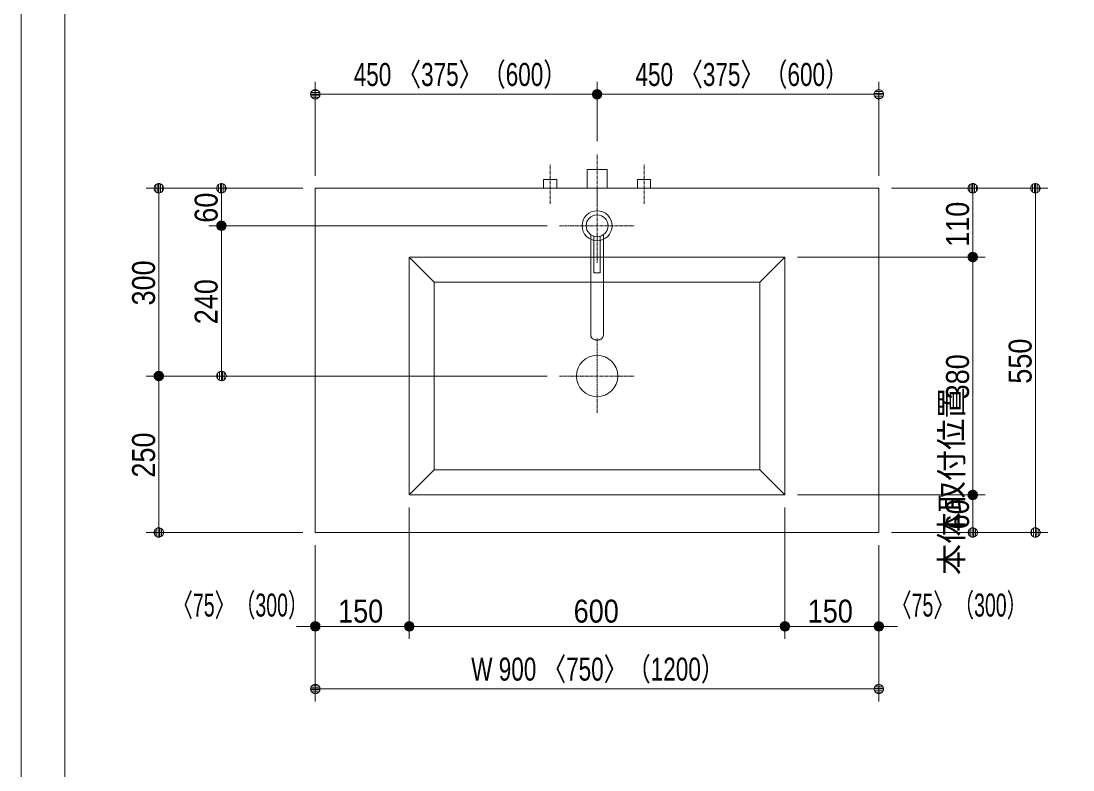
# Model space of a CAD drawing. Units: millimetres, scale not verified. Extents: x -6062 to 6062, y -3045 to 3045.
# Drawn here: x -5788 to -4108, y -799 to 397 of the extents above; entities that cross this region are included whole.
import ezdxf
from ezdxf.enums import TextEntityAlignment as Align

# ---------------------------------------------------------------- set-up
doc = ezdxf.new("R2010")
doc.units = ezdxf.units.MM
doc.header["$LTSCALE"] = 20
doc.linetypes.add('CHAIN1', pattern=[8, 5, -1, 1, -1])
for name, color, linetype, lineweight in [('0-0_1図面枠', 7, 'Continuous', 9), ('0-1_2寸法-1', 7, 'Continuous', 9), ('0-2_0', 7, 'Continuous', 9), ('0-3_2寸法-2', 7, 'Continuous', 9), ('0-4_5ボウル・キャビネット', 7, 'Continuous', 9), ('0-7_4給排水', 7, 'Continuous', 9)]:
    doc.layers.add(name, color=color, linetype=linetype, lineweight=lineweight)
doc.styles.add('ＭＳ Ｐゴシック', font='')
doc.styles.get('ＭＳ Ｐゴシック').set_extended_font_data('MS PGothic')

# ---------------------------------------------------------------- blocks, each defined once
blk = doc.blocks.new('グループ-2')
at = {"layer": '0-0_1図面枠'}
blk.add_lwpolyline([(-80000, 55400), (80000, 55400), (80000, -55400), (-80000, -55400)], close=True, dxfattribs=at)
blk = doc.blocks.new('図面枠')
at = {"layer": '0-0_1図面枠'}
blk.add_blockref('グループ-2', (0, 0), dxfattribs=at)
blk = doc.blocks.new('_Dot')
at = {"layer": '0-2_0'}
for p, q in [((-10, 0), (-20, 0)), ((9.78, 2), (-9.78, 2)), ((7.99, 6), (-7.99, 6)), ((9.16, -3.98), (-9.16, -3.98)), ((6, -7.98), (-6, -7.98))]:
    blk.add_line(p, q, dxfattribs=at)
for points in [[(10, 0), (9.92, 1.25), (9.69, 2.49), (9.3, 3.68), (8.76, 4.82), (8.09, 5.88), (7.29, 6.85), (6.37, 7.71), (5.36, 8.44), (4.26, 9.05), (3.09, 9.51), (1.87, 9.82), (0.63, 9.98), (-0.63, 9.98), (-1.87, 9.82), (-3.09, 9.51), (-4.26, 9.05), (-5.36, 8.44), (-6.37, 7.71), (-7.29, 6.85), (-8.09, 5.88), (-8.76, 4.82), (-9.3, 3.68), (-9.69, 2.49), (-9.92, 1.25), (-10, 0), (0, 0)], [(-10, 0), (-9.92, -1.25), (-9.69, -2.49), (-9.3, -3.68), (-8.76, -4.82), (-8.09, -5.88), (-7.29, -6.85), (-6.37, -7.71), (-5.36, -8.44), (-4.26, -9.05), (-3.09, -9.51), (-1.87, -9.82), (-0.63, -9.98), (0.63, -9.98), (1.87, -9.82), (3.09, -9.51), (4.26, -9.05), (5.36, -8.44), (6.37, -7.71), (7.29, -6.85), (8.09, -5.88), (8.76, -4.82), (9.3, -3.68), (9.69, -2.49), (9.92, -1.25), (10, 0), (0, 0)]]:
    blk.add_lwpolyline(points, close=True, dxfattribs=at)
blk = doc.blocks.new('グループ-6')
at = {"layer": '0-7_4給排水', "linetype": 'CHAIN1'}
blk.add_line((-61600, 2100), (-61600, 3700), dxfattribs=at)
at = {"layer": '0-7_4給排水'}
blk.add_lwpolyline([(-61920, 2600), (-61920, 3200), (-61280, 3200), (-61280, 2600)], dxfattribs=at)
blk = doc.blocks.new('グループ-12')
at = {"layer": '0-4_5ボウル・キャビネット'}
for p, q in [((-66800, -400), (-67600, 400)), ((-56400, -400), (-55600, 400)), ((-66800, -6400), (-67600, -7200)), ((-56400, -6400), (-55600, -7200))]:
    blk.add_line(p, q, dxfattribs=at)
at = {"layer": '0-4_5ボウル・キャビネット', "linetype": 'CHAIN1'}
for p, q in [((-61600, -2200), (-61600, -4600)), ((-62800, -3400), (-60400, -3400))]:
    blk.add_line(p, q, dxfattribs=at)
at = {"layer": '0-4_5ボウル・キャビネット'}
for points in [[(-67600, 400), (-55600, 400), (-55600, -7200), (-67600, -7200)], [(-66800, -400), (-56400, -400), (-56400, -6400), (-66800, -6400)]]:
    blk.add_lwpolyline(points, close=True, dxfattribs=at)
blk.add_circle((-61600, -3400), 660, dxfattribs=at)
blk = doc.blocks.new('グループ-18')
at = {"layer": '0-7_4給排水', "linetype": 'CHAIN1'}
for p, q in [((-61600, 2600), (-61600, 200)), ((-62800, 1400), (-60400, 1400))]:
    blk.add_line(p, q, dxfattribs=at)
at = {"layer": '0-7_4給排水'}
for points in [[(-61800, 1112.8), (-61800, -2100), (-61799.2, -2113.8), (-61796.7, -2127.9), (-61792.3, -2142.2), (-61786, -2156.4), (-61777.7, -2170.4), (-61767.4, -2183.8), (-61755.3, -2196.6), (-61741.4, -2208.3), (-61726.1, -2218.9), (-61709.4, -2228.2), (-61691.9, -2236.1), (-61673.6, -2242.5), (-61655, -2247.3), (-61636.4, -2250.7), (-61618, -2252.6), (-61600, -2253.2), (-61582, -2252.6), (-61563.6, -2250.7), (-61545, -2247.3), (-61526.4, -2242.5), (-61508.1, -2236.1), (-61490.6, -2228.2), (-61473.9, -2218.9), (-61458.6, -2208.3), (-61444.7, -2196.6), (-61432.6, -2183.8), (-61422.3, -2170.4), (-61414, -2156.4), (-61407.7, -2142.2), (-61403.3, -2127.9), (-61400.8, -2113.8), (-61400, -2100), (-61400, 1112.8)], [(-61700, 1064.6), (-61700, -100), (-61500, -100), (-61500, 1064.6)]]:
    blk.add_lwpolyline(points, dxfattribs=at)
for radius in [480, 350]:
    blk.add_circle((-61600, 1400), radius, dxfattribs=at)
blk = doc.blocks.new('止水栓_平面_W75')
at = {"layer": '0-7_4給排水', "linetype": 'CHAIN1'}
for p, q in [((-1500, -500), (-1500, 780)), ((1500, -500), (1500, 780))]:
    blk.add_line(p, q, dxfattribs=at)
at = {"layer": '0-7_4給排水'}
for points in [[(-1710, 0), (-1710, 280), (-1290, 280), (-1290, 0)], [(1290, 0), (1290, 280), (1710, 280), (1710, 0)]]:
    blk.add_lwpolyline(points, dxfattribs=at)

msp = doc.modelspace()

# ---------------------------------------------------------------- linework, layer by layer
at = {"layer": '0-0_1図面枠'}
msp.add_line((-5717.5, 1750), (-5717.5, -2420), dxfattribs=at)
at = {"layer": '0-1_2寸法-1'}
for p, q in [((-5317.5, 150), (-5317.5, 300)), ((-4867.5, 205), (-4867.5, 300)), ((-4867.5, 205), (-4867.5, 300)), ((-4417.5, 150), (-4417.5, 300)), ((-4882.51, 280), (-5302.49, 280)), ((-4852.49, 280), (-4432.51, 280)), ((-5487.5, 130), (-5587.5, 130)), ((-5337.5, 130), (-5487.5, 130)), ((-4397.5, 130), (-4247.5, 130)), ((-4247.5, 130), (-4147.5, 130)), ((-5567.5, -154.99), (-5567.5, 114.99)), ((-5467.5, 85.01), (-5467.5, 114.99)), ((-4267.5, 35.01), (-4267.5, 114.99)), ((-4167.5, -404.99), (-4167.5, 114.99)), ((-4947.5, 70), (-5487.5, 70)), ((-4947.5, 70), (-5487.5, 70)), ((-5467.5, 54.99), (-5467.5, -154.99)), ((-4547.5, 20), (-4247.5, 20)), ((-4397.5, 20), (-4247.5, 20)), ((-4267.5, -344.99), (-4267.5, 4.99)), ((-5487.5, -170), (-5587.5, -170)), ((-5487.5, -170), (-5587.5, -170)), ((-4947.5, -170), (-5487.5, -170)), ((-5567.5, -185.01), (-5567.5, -404.99)), ((-4547.5, -360), (-4247.5, -360)), ((-4397.5, -360), (-4247.5, -360)), ((-5167.5, -380), (-5167.5, -590)), ((-4567.5, -380), (-4567.5, -590)), ((-4267.5, -404.99), (-4267.5, -375.01)), ((-5337.5, -420), (-5587.5, -420)), ((-4397.5, -420), (-4247.5, -420)), ((-4247.5, -420), (-4147.5, -420)), ((-5317.5, -440), (-5317.5, -590)), ((-5167.5, -440), (-5167.5, -590)), ((-4567.5, -440), (-4567.5, -590)), ((-4417.5, -440), (-4417.5, -590)), ((-5182.51, -570), (-5302.49, -570)), ((-4582.51, -570), (-5152.49, -570)), ((-4552.49, -570), (-4432.51, -570)), ((-5317.5, -590), (-5317.5, -690)), ((-4417.5, -590), (-4417.5, -690)), ((-4432.51, -670), (-5302.49, -670))]:
    msp.add_line(p, q, dxfattribs=at)
at = {"layer": '0-3_2寸法-2'}
for p, q in [((-5317.5, -440), (-5317.5, -590)), ((-5167.5, -440), (-5167.5, -590)), ((-4567.5, -440), (-4567.5, -590)), ((-4417.5, -440), (-4417.5, -590)), ((-5332.51, -570), (-5347.51, -570)), ((-5167.5, -570), (-5317.5, -570)), ((-5152.49, -570), (-5137.49, -570)), ((-4582.51, -570), (-4597.51, -570)), ((-4567.5, -570), (-4417.5, -570)), ((-4402.49, -570), (-4387.49, -570))]:
    msp.add_line(p, q, dxfattribs=at)
at = {"layer": '0-4_5ボウル・キャビネット'}
msp.add_lwpolyline([(-5317.5, 130), (-4417.5, 130), (-4417.5, -420), (-5317.5, -420)], close=True, dxfattribs=at)

# ---------------------------------------------------------------- block references
at = {"layer": '0-0_1図面枠', "xscale": 0.05, "yscale": 0.05}
msp.add_blockref('図面枠', (-1787.5, 0), dxfattribs=at)
at = {"layer": '0-1_2寸法-1', "xscale": 0.7503418, "yscale": 0.7503418}
for p, rotation in [((-5317.5, 280), 180), ((-4867.5, 280), 180), ((-5567.5, 130), 90), ((-5467.5, 130), 90), ((-4267.5, 130), 90), ((-4167.5, 130), 90), ((-5467.5, 70), 270), ((-5467.5, 70), 90), ((-4267.5, 20), 270), ((-4267.5, 20), 90), ((-5567.5, -170), 270), ((-5567.5, -170), 90), ((-5467.5, -170), 270), ((-4267.5, -360), 270), ((-4267.5, -360), 90), ((-5567.5, -420), 270), ((-4267.5, -420), 270), ((-4167.5, -420), 270), ((-5317.5, -570), 180), ((-5167.5, -570), 180), ((-4567.5, -570), 180), ((-5317.5, -670), 180)]:
    msp.add_blockref('_Dot', p, dxfattribs=dict(at, rotation=rotation))
for p in [(-4867.5, 280), (-4417.5, 280), (-5167.5, -570), (-4567.5, -570), (-4417.5, -570), (-4417.5, -670)]:
    msp.add_blockref('_Dot', p, dxfattribs=at)
at = {"layer": '0-3_2寸法-2', "xscale": 0.7503418, "yscale": 0.7503418}
for p in [(-5317.5, -570), (-4567.5, -570)]:
    msp.add_blockref('_Dot', p, dxfattribs=at)
at = {"layer": '0-3_2寸法-2', "xscale": 0.7503418, "yscale": 0.7503418, "rotation": 180}
for p in [(-5167.5, -570), (-4417.5, -570)]:
    msp.add_blockref('_Dot', p, dxfattribs=at)
at = {"layer": '0-4_5ボウル・キャビネット', "xscale": 0.05, "yscale": 0.05}
msp.add_blockref('グループ-12', (-1787.5, 0), dxfattribs=at)
at = {"layer": '0-7_4給排水', "xscale": 0.05, "yscale": 0.05}
for name, p in [('グループ-6', (-1787.5, 0)), ('止水栓_平面_W75', (-4867.5, 130)), ('グループ-18', (-1787.5, 0))]:
    msp.add_blockref(name, p, dxfattribs=at)

# ---------------------------------------------------------------- texts
at = {"layer": '0-1_2寸法-1', "style": 'ＭＳ Ｐゴシック'}
for s, height, width, p in [('450 〈375〉（600）', 36.69, 0.75, (-5256.19, 282.35)), ('450 〈375〉（600）', 36.69, 0.75, (-4806.19, 282.35)), ('150', 36.66, 0.9, (-5281.11, -574.96)), ('600', 36.66, 0.9, (-4904.88, -574.96)), ('150', 36.66, 0.9, (-4531.11, -574.96)), ('W 900 〈750〉（1200）', 36.69, 0.75, (-5068.55, -667.65))]:
    msp.add_text(s, height=height, dxfattribs=dict(at, width=width)).set_placement(p, align=Align.BOTTOM_LEFT)
at = {"layer": '0-1_2寸法-1', "style": 'ＭＳ Ｐゴシック', "width": 0.9}
for s, p in [('60', (-5462.54, 74.92)), ('110', (-4262.54, 36.39)), ('300', (-5562.54, -57.28)), ('240', (-5462.54, -87.28)), ('550', (-4162.54, -182.28)), ('380', (-4262.54, -207.28)), ('250', (-5562.54, -332.28)), ('60', (-4262.54, -415.08))]:
    msp.add_text(s, height=36.66, rotation=90, dxfattribs=at).set_placement(p, align=Align.BOTTOM_LEFT)
at = {"layer": '0-3_2寸法-2', "style": 'ＭＳ Ｐゴシック'}
msp.add_text('本体取付位置', height=36.66, rotation=90, dxfattribs=at).set_placement((-4272.19, -488.14), align=Align.BOTTOM_LEFT)
at = {"layer": '0-3_2寸法-2', "style": 'ＭＳ Ｐゴシック', "width": 0.65}
for p in [(-5545.56, -565.31), (-4397.72, -565.31)]:
    msp.add_text('〈75〉（300）', height=36.69, dxfattribs=at).set_placement(p, align=Align.BOTTOM_LEFT)

doc.saveas('drawing.dxf')
